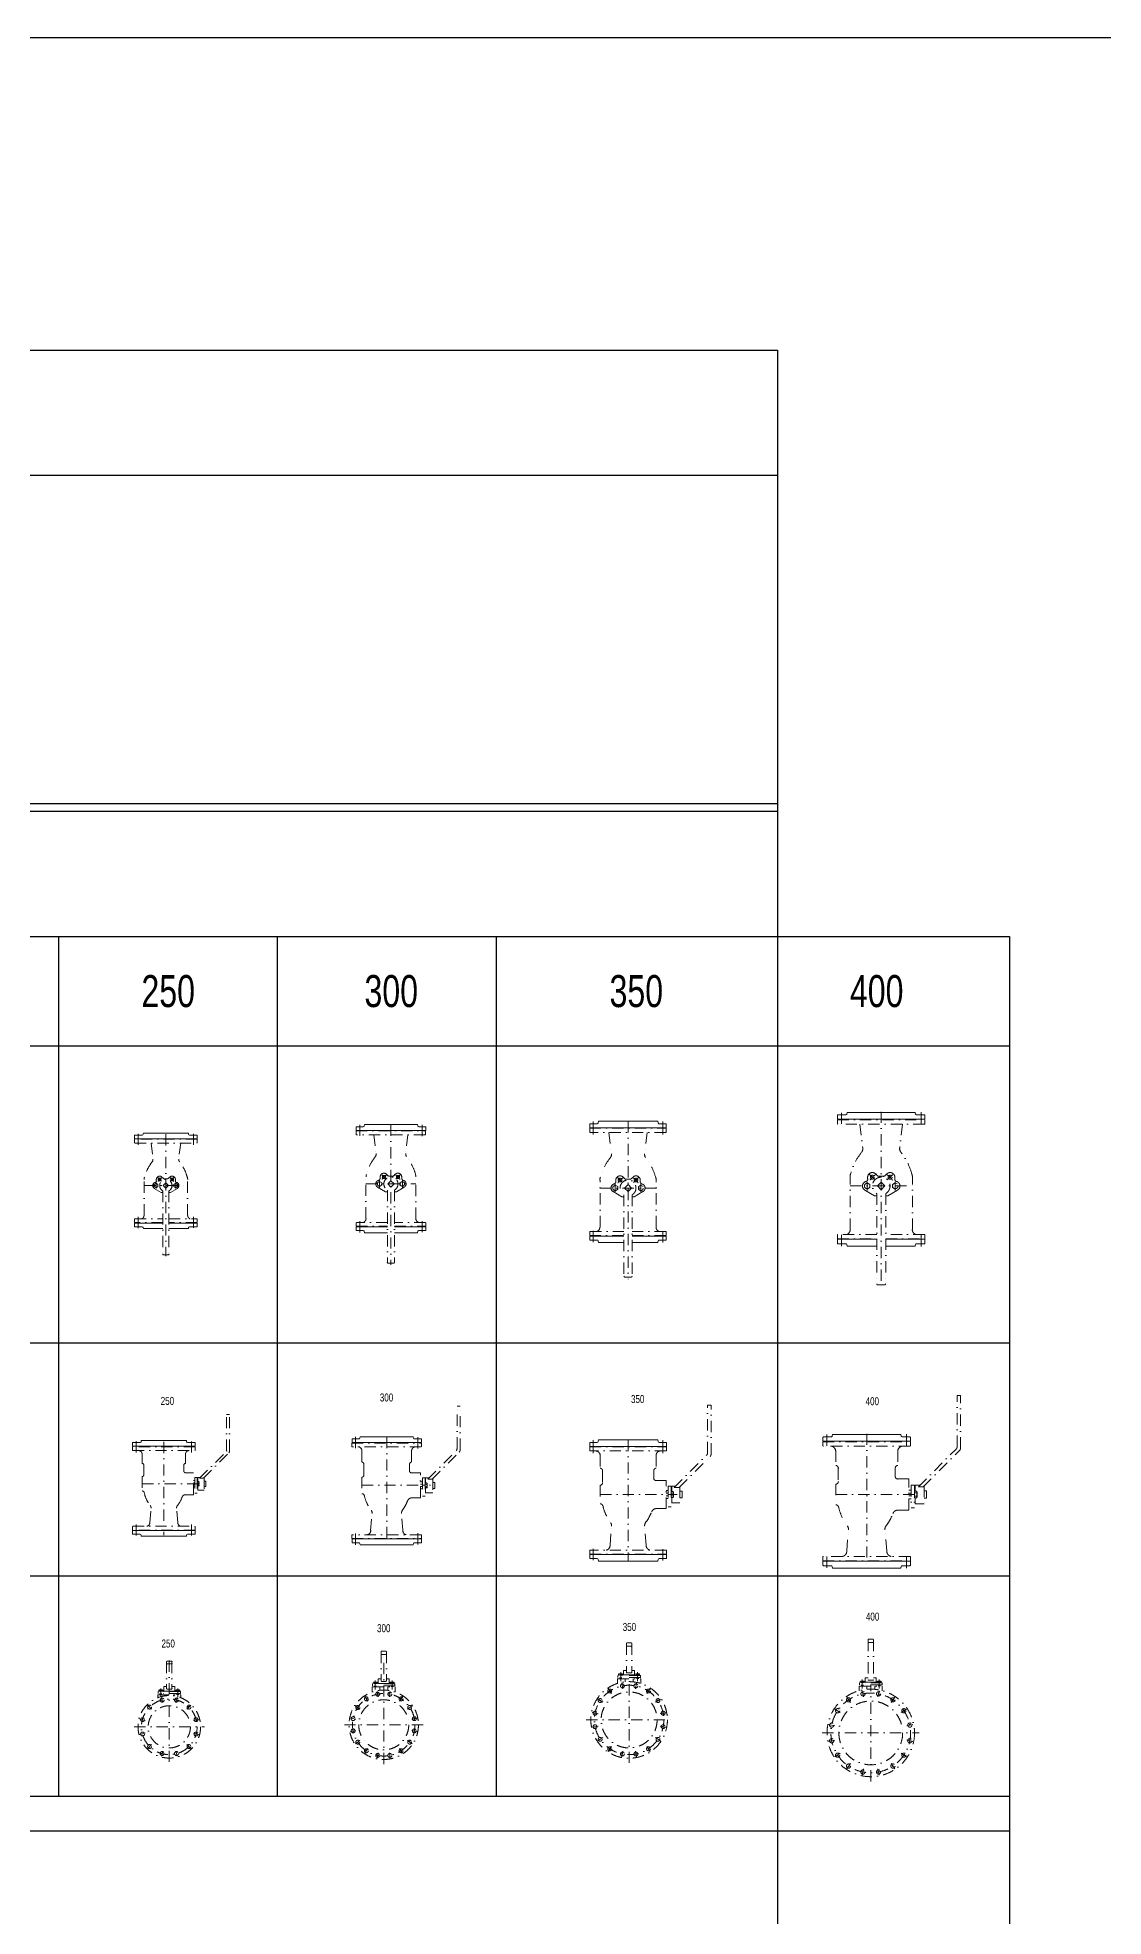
# Model space of a CAD drawing. Extents: x 0 to 60630, y 0 to 46389.
# Drawn here: x 20210 to 27030, y 34369 to 46389 of the extents above; entities that cross this region are included whole.
import ezdxf
from ezdxf.enums import TextEntityAlignment as Align

# ---------------------------------------------------------------- set-up
doc = ezdxf.new("R2010")
doc.units = 0
doc.header["$LTSCALE"] = 30
doc.header["$MEASUREMENT"] = 0
doc.linetypes.add('DGN Style 4', pattern=[4.8, 2.4, -1.2, 0, -1.2])
for name, color, linetype, lineweight in [('L(c)', 1, 'DGN Style 4', 5), ('L(line)', 7, 'Continuous', 5), ('L(txt)', 2, 'Continuous', 13)]:
    doc.layers.add(name, color=color, linetype=linetype, lineweight=lineweight)
doc.styles.add('Style-ENGINEERING', font='ENGINEERING.shx')

# ---------------------------------------------------------------- blocks, each defined once
blk = doc.blocks.new('*U508')
for p, q in [((-22, 280), (-22, -280)), ((3, 280), (-22, 280)), ((6, 226), (6, 277)), ((22, 218), (11, 220)), ((22, -218), (22, 218)), ((6, -277), (6, -226)), ((22, -218), (11, -220)), ((-22, -280), (3, -280))]:
    blk.add_line(p, q)
for centre, radius, start, end in [((3, 277), 3, 0, 90), ((12, 226), 6, 180, 259.3803), ((12, -226), 6, 100.6197, 180), ((3, -277), 3, 270, 0)]:
    blk.add_arc(centre, radius, start, end)
blk = doc.blocks.new('*U509')
for p, q in [((-280, 14), (280, 14)), ((-280, -11), (-280, 14)), ((280, 14), (280, -11)), ((277, -14), (-277, -14))]:
    blk.add_line(p, q)
for centre, start, end in [((-277, -11), 180, 270), ((277, -11), 270, 0)]:
    blk.add_arc(centre, 3, start, end)
blk = doc.blocks.new('*U510')
for p, q in [((-280, -3), (-280, 22)), ((-280, 22), (-29, 22)), ((29, 22), (280, 22)), ((280, 22), (280, -3)), ((-226, -6), (-277, -6)), ((-218, -22), (-220, -11)), ((-29, -22), (-218, -22)), ((218, -22), (29, -22)), ((218, -22), (220, -11)), ((277, -6), (226, -6))]:
    blk.add_line(p, q)
for centre, radius, start, end in [((-277, -3), 3, 180, 270), ((-226, -12), 6, 10.6197, 90), ((226, -12), 6, 90, 169.3803), ((277, -3), 3, 270, 0)]:
    blk.add_arc(centre, radius, start, end)
blk = doc.blocks.new('*U507')
for p, q in [((-136, 482), (-118, 328)), ((136, 482), (118, 328)), ((-199, -193), (-199, 142)), ((-87, 142), (-87, 131)), ((-24, 152), (-35, 164)), ((13, 148), (-13, 148)), ((24, 152), (35, 164)), ((87, 142), (87, 131)), ((199, -193), (199, 142)), ((-105, 60), (-43, 24)), ((-43, 24), (-29, 24)), ((-29, 37), (-29, -539)), ((0, 110), (-24, 86)), ((-24, 86), (0, 61)), ((24, 86), (0, 110)), ((0, 61), (24, 86)), ((29, 37), (29, -539)), ((29, 24), (43, 24)), ((105, 60), (43, 24)), ((-280, -227), (-280, -252)), ((-29, -224), (-277, -224)), ((277, -224), (29, -224)), ((280, -252), (280, -227)), ((-280, -252), (-29, -252)), ((29, -252), (280, -252)), ((-21, -547), (21, -547))]:
    blk.add_line(p, q)
at = {"flags": 128}
for points in [[(-90, 66), (-73, 76), (-73, 96), (-90, 106), (-108, 96), (-108, 76)], [(90, 66), (73, 76), (73, 96), (90, 106), (108, 96), (108, 76)]]:
    blk.add_lwpolyline(points, close=True, dxfattribs=at)
for centre, radius in [((-57, 142), 12.5), ((57, 142), 12.5), ((-90, 86), 17.5), ((90, 86), 17.5)]:
    blk.add_circle(centre, radius)
for centre, radius, start, end in [((-103, 131), 16.8, 285.9606, 0), ((-57, 142), 30, 45, 180), ((0, 86), 56.4, 300.8981, 239.1019), ((-13, 163), 15.4, 225, 270), ((13, 163), 15.4, 270, 315), ((57, 142), 30, 0, 135), ((103, 131), 16.8, 180, 254.0394), ((-90, 86), 30, 105.9606, 240), ((90, 86), 30, 300, 74.0394), ((-277, -227), 3, 90, 180), ((-232, -193), 33.3, 288.4322, 0), ((232, -193), 33.3, 180, 251.5678), ((277, -227), 3, 0, 90), ((-21, -539), 7.72, 180, 270), ((21, -539), 7.72, 270, 0)]:
    blk.add_arc(centre, radius, start, end)
for centre, major_axis, ratio, start_param, end_param in [((123, 46), (0, -382), 0.876933, 3.973288, 4.40218), ((-151, 324), (-33.2, 0), 0.999986, 2.478923, 3.265948), ((151, 324), (33.2, 0), 0.999986, 3.017238, 3.804262), ((-123, 46), (0, 382), 0.876933, 5.022598, 5.451489), ((-133, 142), (-66.5, 0), 0.999986, 5.972977, 6.283185), ((133, 142), (66.5, 0), 0.999986, 0, 0.310209)]:
    blk.add_ellipse(centre, major_axis=major_axis, ratio=ratio, start_param=start_param, end_param=end_param)
at = {"layer": 'L(c)'}
for p, q in [((-255, 555), (-255, 466)), ((0, 561), (0, -561)), ((255, 558), (255, 466)), ((-39, 125), (-74, 160)), ((39, 125), (74, 160)), ((-199, 86), (199, 86)), ((-90, 58), (-90, 113)), ((90, 58), (90, 113)), ((-255, -298), (-255, -208)), ((255, -301), (255, -208))]:
    blk.add_line(p, q, dxfattribs=at)
for start, end in [(117.0214, 152.9786), (27.0214, 62.9786)]:
    blk.add_arc((0, 86), 80, start, end, dxfattribs=at)
blk.add_blockref('*U509', (0, 496))
at = {"layer": 'L(txt)', "rotation": 90}
blk.add_blockref('*U508', (0, 535), dxfattribs=at)
at = {"layer": 'L(txt)'}
blk.add_blockref('*U510', (0, -277), dxfattribs=at)
blk = doc.blocks.new('*U512')
for p, q in [((-22, 280), (-22, -280)), ((3, 280), (-22, 280)), ((6, 226), (6, 277)), ((22, 218), (11, 220)), ((22, -218), (22, 218)), ((6, -277), (6, -226)), ((22, -218), (11, -220)), ((-22, -280), (3, -280))]:
    blk.add_line(p, q)
for centre, radius, start, end in [((3, 277), 3, 0, 90), ((12, 226), 6, 180, 259.3803), ((12, -226), 6, 100.6197, 180), ((3, -277), 3, 270, 0)]:
    blk.add_arc(centre, radius, start, end)
blk = doc.blocks.new('*U513')
for p, q in [((-280, 14), (280, 14)), ((-280, -11), (-280, 14)), ((280, 14), (280, -11)), ((277, -14), (-277, -14))]:
    blk.add_line(p, q)
for centre, start, end in [((-277, -11), 180, 270), ((277, -11), 270, 0)]:
    blk.add_arc(centre, 3, start, end)
blk = doc.blocks.new('*U514')
for p, q in [((-22, 280), (-22, -280)), ((3, 280), (-22, 280)), ((6, 226), (6, 277)), ((22, 218), (11, 220)), ((22, -218), (22, 218)), ((6, -277), (6, -226)), ((22, -218), (11, -220)), ((-22, -280), (3, -280))]:
    blk.add_line(p, q)
for centre, radius, start, end in [((3, 277), 3, 0, 90), ((12, 226), 6, 180, 259.3803), ((12, -226), 6, 100.6197, 180), ((3, -277), 3, 270, 0)]:
    blk.add_arc(centre, radius, start, end)
blk = doc.blocks.new('*U515')
for p, q in [((-280, 14), (280, 14)), ((-280, -11), (-280, 14)), ((280, 14), (280, -11)), ((277, -14), (-277, -14))]:
    blk.add_line(p, q)
for centre, start, end in [((-277, -11), 180, 270), ((277, -11), 270, 0)]:
    blk.add_arc(centre, 3, start, end)
blk = doc.blocks.new('*U511')
for p, q in [((440, 554), (418, 554)), ((418, 226), (418, 554)), ((440, 217), (440, 554)), ((-358, 202), (-358, 107)), ((39, 202), (39, 107)), ((171, -29), (412, 212)), ((202, -29), (434, 203)), ((-342, 88), (-342, 4)), ((22, 88), (22, 37)), ((110, 21), (39, 21)), ((110, -179), (110, 21)), ((-358, -12), (-358, -145)), ((124, -50), (110, -50)), ((124, -70), (110, -70)), ((124, -88), (110, -88)), ((124, -107), (110, -107)), ((124, -20), (124, -165)), ((124, -20), (146, -20)), ((146, -20), (146, -165)), ((146, -99), (146, -58)), ((146, -58), (160, -58)), ((160, -69), (146, -69)), ((146, -89), (160, -89)), ((160, -99), (146, -99)), ((150, -20), (150, -58)), ((150, -20), (180, -20)), ((150, -99), (150, -138)), ((162, -94), (162, -64)), ((171, -29), (202, -29)), ((208, -24), (208, -138)), ((208, -55), (223, -55)), ((208, -103), (223, -103)), ((223, -55), (223, -103)), ((-356, -145), (-358, -145)), ((110, -179), (39, -179)), ((124, -165), (146, -165)), ((150, -138), (208, -138)), ((-288, -440), (-277, -304)), ((-32, -439), (-43, -304))]:
    blk.add_line(p, q)
for centre, radius, start, end in [((-392, 198), 33.3, 6.4021, 90.7565), ((72, 198), 33.3, 89.2435, 173.5979), ((398, 226), 20, 315, 0), ((420, 217), 20, 315, 0), ((154, -64), 7.9, 319.7398, 40.2602), ((133, -79), 28.8, 339.2291, 20.7709), ((154, -94), 7.9, 319.7398, 40.2602), ((-321, -442), 33.3, 280.7493, 5.115), ((2, -442), 33.3, 174.885, 259.2507)]:
    blk.add_arc(centre, radius, start, end)
for centre, major_axis, ratio, start_param, end_param in [((-358, 88), (0, 19), 0.875176, 4.712389, 6.283185), ((-358, 4), (16.6, 0), 0.999986, 4.712389, 6.283185), ((39, 88), (0, -19), 0.875176, 3.141593, 4.712389), ((39, 37), (16.6, 0), 0.999986, 3.141593, 4.712389), ((-356, -162), (-16.6, 0), 0.999986, 3.342648, 4.712389), ((-55, -101), (-290, 0), 0.999986, 0.201056, 0.662669), ((-265, -101), (290, 0), 0.999986, 5.620516, 5.932369), ((39, -212), (33.2, 0), 0.999986, 1.570796, 2.790776), ((-310, -300), (-33.2, 0), 0.999986, 3.017238, 3.804262), ((-10, -300), (33.2, 0), 0.999986, 2.478923, 3.265948)]:
    blk.add_ellipse(centre, major_axis=major_axis, ratio=ratio, start_param=start_param, end_param=end_param)
at = {"layer": 'L(c)'}
for p, q in [((-415, 305), (-415, 215)), ((-160, 310), (-160, -554)), ((95, 307), (95, 215)), ((-358, -79), (188, -79)), ((-415, -548), (-415, -459)), ((95, -551), (95, -459))]:
    blk.add_line(p, q, dxfattribs=at)
blk.add_blockref('*U513', (-160, 245))
at = {"extrusion": (0, 0, -1), "rotation": 180}
blk.add_blockref('*U515', (160, -489), dxfattribs=at)
at = {"layer": 'L(txt)', "rotation": 90}
blk.add_blockref('*U512', (-160, 284), dxfattribs=at)
at = {"layer": 'L(txt)', "extrusion": (0, 0, -1), "rotation": 270}
blk.add_blockref('*U514', (160, -528), dxfattribs=at)
blk = doc.blocks.new('*U517')
for centre, radius in [((0, 0), 280), ((-50, 250), 13.5), ((50, 250), 13.5), ((-212, 142), 13.5), ((0, 0), 204), ((-142, 212), 13.5), ((142, 212), 13.5), ((212, 142), 13.5), ((-250, 50), 13.5), ((250, 50), 13.5), ((-250, -50), 13.5), ((250, -50), 13.5), ((-212, -142), 13.5), ((-142, -212), 13.5), ((-50, -250), 13.5), ((50, -250), 13.5), ((142, -212), 13.5), ((212, -142), 13.5)]:
    blk.add_circle(centre, radius)
at = {"layer": 'L(c)'}
for p, q in [((-46, 230), (-54, 270)), ((46, 230), (54, 270)), ((-195, 130), (-229, 153)), ((-130, 195), (-153, 229)), ((130, 195), (153, 229)), ((195, 130), (229, 153)), ((-230, 46), (-270, 54)), ((230, 46), (270, 54)), ((-230, -46), (-270, -54)), ((230, -46), (270, -54)), ((-195, -130), (-229, -153)), ((-130, -195), (-153, -229)), ((-46, -230), (-54, -270)), ((46, -230), (54, -270)), ((130, -195), (153, -229)), ((195, -130), (229, -153))]:
    blk.add_line(p, q, dxfattribs=at)
blk.add_circle((0, 0), 255, dxfattribs=at)
blk = doc.blocks.new('*U516')
for p, q in [((-17, 451), (-17, 195)), ((-14, 455), (14, 455)), ((-14, 433), (14, 433)), ((17, 451), (17, 195)), ((-74, 155), (74, 155)), ((-74, 155), (-74, 125)), ((72, 176), (-72, 176)), ((-72, 163), (-72, 176)), ((72, 163), (-72, 163)), ((-67, 176), (-67, 185)), ((-45, 186), (-63, 186)), ((-60, 185), (-60, 176)), ((-60, 163), (-60, 155)), ((-49, 163), (-49, 155)), ((-48, 176), (-48, 185)), ((-42, 185), (-42, 176)), ((-35, 179), (-35, 208)), ((-17, 208), (-35, 208)), ((35, 179), (-35, 179)), ((-26, 155), (-26, 134)), ((-14, 192), (14, 192)), ((35, 208), (17, 208)), ((26, 155), (26, 134)), ((35, 179), (35, 208)), ((42, 185), (42, 176)), ((42, 176), (67, 176)), ((45, 186), (64, 186)), ((48, 176), (48, 185)), ((49, 163), (49, 155)), ((60, 185), (60, 176)), ((60, 163), (60, 155)), ((67, 176), (67, 185)), ((72, 163), (72, 176)), ((74, 155), (74, 125))]:
    blk.add_line(p, q)
for centre, radius, start, end in [((-14, 451), 3.48, 90, 180), ((-14, 436), 3.48, 180, 270), ((14, 451), 3.48, 0, 90), ((14, 436), 3.48, 270, 0), ((-63, 181), 4.74, 49.7398, 130.2602), ((-54, 168), 17.3, 69.2291, 110.7709), ((-45, 181), 4.74, 49.7398, 130.2602), ((-14, 195), 3.48, 180, 270), ((14, 195), 3.48, 270, 0), ((45, 181), 4.74, 49.7398, 130.2602), ((54, 168), 17.3, 69.2291, 110.7709), ((64, 181), 4.74, 49.7398, 130.2602)]:
    blk.add_arc(centre, radius, start, end)
at = {"layer": 'L(c)'}
for p, q in [((-54, 196), (-54, 139)), ((0, -455), (0, 165)), ((54, 196), (54, 139)), ((-310, -145), (310, -145))]:
    blk.add_line(p, q, dxfattribs=at)
blk.add_blockref('*U517', (0, -145), dxfattribs=at)
blk = doc.blocks.new('*U519')
for centre, radius in [((0, 0), 245), ((-185, 124), 12.5), ((0, 0), 179), ((-124, 185), 12.5), ((-43, 218), 12.5), ((43, 218), 12.5), ((124, 185), 12.5), ((185, 124), 12.5), ((-218, 43), 12.5), ((218, 43), 12.5), ((-218, -43), 12.5), ((-185, -124), 12.5), ((185, -124), 12.5), ((218, -43), 12.5), ((-124, -185), 12.5), ((-43, -218), 12.5), ((43, -218), 12.5), ((124, -185), 12.5)]:
    blk.add_circle(centre, radius)
at = {"layer": 'L(c)'}
for p, q in [((-169, 113), (-201, 134)), ((-113, 169), (-134, 201)), ((-40, 199), (-47, 237)), ((40, 199), (47, 237)), ((113, 169), (134, 201)), ((169, 113), (201, 134)), ((-199, 40), (-237, 47)), ((199, 40), (237, 47)), ((-199, -40), (-237, -47)), ((-169, -113), (-201, -134)), ((169, -113), (201, -134)), ((199, -40), (237, -47)), ((-113, -169), (-134, -201)), ((-40, -199), (-47, -237)), ((40, -199), (47, -237)), ((113, -169), (134, -201))]:
    blk.add_line(p, q, dxfattribs=at)
blk.add_circle((0, 0), 222, dxfattribs=at)
blk = doc.blocks.new('*U518')
for p, q in [((-17, 380), (-17, 196)), ((-14, 384), (14, 384)), ((-14, 362), (14, 362)), ((17, 380), (17, 196)), ((-74, 155), (74, 155)), ((-74, 155), (-74, 125)), ((72, 176), (-72, 176)), ((-72, 163), (-72, 176)), ((72, 163), (-72, 163)), ((-67, 176), (-67, 185)), ((-45, 186), (-63, 186)), ((-60, 185), (-60, 176)), ((-60, 163), (-60, 155)), ((-49, 163), (-49, 155)), ((-48, 176), (-48, 185)), ((-42, 185), (-42, 176)), ((-35, 179), (-35, 208)), ((-17, 208), (-35, 208)), ((35, 179), (-35, 179)), ((-26, 155), (-26, 135)), ((-14, 192), (14, 192)), ((35, 208), (17, 208)), ((26, 155), (26, 135)), ((35, 179), (35, 208)), ((42, 185), (42, 176)), ((42, 176), (67, 176)), ((45, 186), (64, 186)), ((48, 176), (48, 185)), ((49, 163), (49, 155)), ((60, 185), (60, 176)), ((60, 163), (60, 155)), ((67, 176), (67, 185)), ((72, 163), (72, 176)), ((74, 155), (74, 125))]:
    blk.add_line(p, q)
for centre, radius, start, end in [((-14, 380), 3.48, 90, 180), ((-14, 365), 3.48, 180, 270), ((14, 380), 3.48, 0, 90), ((14, 365), 3.48, 270, 0), ((-63, 181), 4.74, 49.7398, 130.2602), ((-54, 169), 17.3, 69.2291, 110.7709), ((-45, 181), 4.74, 49.7398, 130.2602), ((-14, 196), 3.48, 180, 270), ((14, 196), 3.48, 270, 0), ((45, 181), 4.74, 49.7398, 130.2602), ((54, 169), 17.3, 69.2291, 110.7709), ((64, 181), 4.74, 49.7398, 130.2602)]:
    blk.add_arc(centre, radius, start, end)
at = {"layer": 'L(c)'}
for p, q in [((-54, 197), (-54, 140)), ((0, -384), (0, 166)), ((54, 197), (54, 140)), ((-275, -109), (275, -109))]:
    blk.add_line(p, q, dxfattribs=at)
blk.add_blockref('*U519', (0, -109), dxfattribs=at)
blk = doc.blocks.new('*U521')
for p, q in [((-21, 245), (-21, -245)), ((2, 245), (-21, 245)), ((5, 198), (5, 242)), ((21, 190), (10, 192)), ((21, -190), (21, 190)), ((5, -242), (5, -198)), ((21, -190), (10, -192)), ((-21, -245), (2, -245))]:
    blk.add_line(p, q)
for centre, radius, start, end in [((2, 242), 3, 0, 90), ((11, 198), 6, 180, 259.3803), ((11, -198), 6, 100.6197, 180), ((2, -242), 3, 270, 0)]:
    blk.add_arc(centre, radius, start, end)
blk = doc.blocks.new('*U522')
for p, q in [((-245, 13), (245, 13)), ((-245, -10), (-245, 13)), ((245, 13), (245, -10)), ((242, -13), (-242, -13))]:
    blk.add_line(p, q)
for centre, start, end in [((-242, -10), 180, 270), ((242, -10), 270, 0)]:
    blk.add_arc(centre, 3, start, end)
blk = doc.blocks.new('*U523')
for p, q in [((-21, 245), (-21, -245)), ((2, 245), (-21, 245)), ((5, 198), (5, 242)), ((21, 190), (10, 192)), ((21, -190), (21, 190)), ((5, -242), (5, -198)), ((21, -190), (10, -192)), ((-21, -245), (2, -245))]:
    blk.add_line(p, q)
for centre, radius, start, end in [((2, 242), 3, 0, 90), ((11, 198), 6, 180, 259.3803), ((11, -198), 6, 100.6197, 180), ((2, -242), 3, 270, 0)]:
    blk.add_arc(centre, radius, start, end)
blk = doc.blocks.new('*U524')
for p, q in [((-245, 13), (245, 13)), ((-245, -10), (-245, 13)), ((245, 13), (245, -10)), ((242, -13), (-242, -13))]:
    blk.add_line(p, q)
for centre, start, end in [((-242, -10), 180, 270), ((242, -10), 270, 0)]:
    blk.add_arc(centre, 3, start, end)
blk = doc.blocks.new('*U520')
for p, q in [((388, 499), (366, 499)), ((366, 194), (366, 499)), ((388, 184), (388, 499)), ((-321, 180), (-321, 96)), ((36, 180), (36, 96)), ((153, -27), (360, 180)), ((184, -27), (382, 171)), ((-306, 79), (-306, 3)), ((22, 79), (22, 33)), ((101, 18), (36, 18)), ((101, -162), (101, 18)), ((-321, -12), (-321, -132)), ((113, -46), (101, -46)), ((113, -63), (101, -63)), ((113, -80), (101, -80)), ((113, -97), (101, -97)), ((113, -19), (113, -150)), ((113, -19), (133, -19)), ((133, -19), (133, -150)), ((133, -90), (133, -53)), ((133, -53), (146, -53)), ((146, -63), (133, -63)), ((133, -81), (146, -81)), ((146, -90), (133, -90)), ((137, -19), (137, -53)), ((137, -19), (161, -19)), ((137, -90), (137, -125)), ((148, -86), (148, -58)), ((153, -27), (185, -27)), ((189, -22), (189, -125)), ((189, -50), (203, -50)), ((189, -93), (203, -93)), ((203, -50), (203, -93)), ((-319, -132), (-321, -132)), ((101, -162), (37, -162)), ((113, -150), (133, -150)), ((137, -125), (189, -125)), ((-258, -396), (-248, -274)), ((-27, -395), (-37, -274))]:
    blk.add_line(p, q)
for centre, radius, start, end in [((-351, 177), 30, 6.4021, 90.7565), ((66, 177), 30, 89.2435, 173.5979), ((346, 194), 20, 315, 0), ((368, 185), 20, 315, 0), ((140, -58), 7.12, 319.7398, 40.2602), ((122, -72), 25.9, 339.2291, 20.7709), ((140, -86), 7.12, 319.7398, 40.2602), ((-288, -398), 30, 280.7493, 5.115), ((3, -398), 30, 174.885, 259.2507)]:
    blk.add_arc(centre, radius, start, end)
for centre, major_axis, ratio, start_param, end_param in [((-321, 79), (0, 17.1), 0.875176, 4.712389, 6.283185), ((-321, 3), (15, 0), 0.999986, 4.712389, 6.283185), ((36, 79), (0, -17.1), 0.875176, 3.141593, 4.712389), ((36, 33), (15, 0), 0.999986, 3.141593, 4.712389), ((-319, -147), (-15, 0), 0.999986, 3.342648, 4.712389), ((-48, -91), (-261, 0), 0.999986, 0.201056, 0.662669), ((-237, -91), (261, 0), 0.999986, 5.620516, 5.932369), ((37, -192), (30, 0), 0.999986, 1.570796, 2.790776), ((-278, -271), (-30, 0), 0.999986, 3.017238, 3.804262), ((-7, -271), (30, 0), 0.999986, 2.478923, 3.265948)]:
    blk.add_ellipse(centre, major_axis=major_axis, ratio=ratio, start_param=start_param, end_param=end_param)
at = {"layer": 'L(c)'}
for p, q in [((-365, 222), (-365, 276)), ((-365, 247), (-365, 193)), ((-142, 278), (-142, -499)), ((80, 222), (80, 276)), ((80, 247), (80, 193)), ((-321, -72), (172, -72)), ((-365, -419), (-365, -496)), ((80, -421), (80, -496))]:
    blk.add_line(p, q, dxfattribs=at)
blk.add_blockref('*U522', (-142, 220))
at = {"extrusion": (0, 0, -1), "rotation": 180}
blk.add_blockref('*U524', (142, -440), dxfattribs=at)
at = {"layer": 'L(txt)', "rotation": 90}
blk.add_blockref('*U521', (-142, 257), dxfattribs=at)
at = {"layer": 'L(txt)', "extrusion": (0, 0, -1), "rotation": 270}
blk.add_blockref('*U523', (142, -477), dxfattribs=at)
blk = doc.blocks.new('*U526')
for p, q in [((-21, 245), (-21, -245)), ((2, 245), (-21, 245)), ((5, 198), (5, 242)), ((21, 190), (10, 192)), ((21, -190), (21, 190)), ((5, -242), (5, -198)), ((21, -190), (10, -192)), ((-21, -245), (2, -245))]:
    blk.add_line(p, q)
for centre, radius, start, end in [((2, 242), 3, 0, 90), ((11, 198), 6, 180, 259.3803), ((11, -198), 6, 100.6197, 180), ((2, -242), 3, 270, 0)]:
    blk.add_arc(centre, radius, start, end)
blk = doc.blocks.new('*U527')
for p, q in [((-245, 13), (245, 13)), ((-245, -10), (-245, 13)), ((245, 13), (245, -10)), ((242, -13), (-242, -13))]:
    blk.add_line(p, q)
for centre, start, end in [((-242, -10), 180, 270), ((242, -10), 270, 0)]:
    blk.add_arc(centre, 3, start, end)
blk = doc.blocks.new('*U528')
for p, q in [((-245, -2), (-245, 21)), ((-245, 21), (-26, 21)), ((26, 21), (245, 21)), ((245, 21), (245, -2)), ((-198, -5), (-242, -5)), ((-190, -21), (-192, -10)), ((-26, -21), (-190, -21)), ((190, -21), (26, -21)), ((190, -21), (192, -10)), ((242, -5), (198, -5))]:
    blk.add_line(p, q)
for centre, radius, start, end in [((-242, -2), 3, 180, 270), ((-198, -11), 6, 10.6197, 90), ((198, -11), 6, 90, 169.3803), ((242, -2), 3, 270, 0)]:
    blk.add_arc(centre, radius, start, end)
blk = doc.blocks.new('*U525')
for p, q in [((-122, 434), (-106, 296)), ((122, 434), (106, 296)), ((-179, -172), (-179, 129)), ((-78, 129), (-78, 119)), ((-22, 138), (-32, 148)), ((12, 134), (-12, 134)), ((22, 138), (32, 148)), ((78, 129), (78, 119)), ((179, -172), (179, 129)), ((-95, 55), (-39, 22)), ((-39, 22), (-26, 22)), ((-26, 34), (-26, -485)), ((0, 100), (-22, 78)), ((-22, 78), (0, 56)), ((22, 78), (0, 100)), ((0, 56), (22, 78)), ((26, 34), (26, -485)), ((26, 22), (39, 22)), ((95, 55), (39, 22)), ((-245, -203), (-245, -226)), ((-245, -226), (-26, -226)), ((-26, -200), (-242, -200)), ((242, -200), (26, -200)), ((26, -226), (245, -226)), ((245, -226), (245, -203)), ((-19, -492), (19, -492))]:
    blk.add_line(p, q)
at = {"flags": 128}
for points in [[(-82, 60), (-66, 69), (-66, 87), (-82, 96), (-97, 87), (-97, 69)], [(82, 60), (66, 69), (66, 87), (82, 96), (97, 87), (97, 69)]]:
    blk.add_lwpolyline(points, close=True, dxfattribs=at)
for centre, radius in [((-51, 129), 11.3), ((51, 129), 11.3), ((-82, 78), 15.8), ((82, 78), 15.8)]:
    blk.add_circle(centre, radius)
for centre, radius, start, end in [((-51, 129), 27, 45, 180), ((0, 78), 50.9, 300.8981, 239.1019), ((-12, 148), 13.9, 225, 270), ((12, 148), 13.9, 270, 315), ((51, 129), 27, 0, 135), ((-82, 78), 27, 105.9606, 240), ((-93, 119), 15.1, 285.9606, 0), ((93, 119), 15.1, 180, 254.0394), ((82, 78), 27, 300, 74.0394), ((-242, -203), 3, 90, 180), ((-210, -172), 30, 288.4322, 0), ((209, -172), 30, 180, 251.5678), ((242, -203), 3, 0, 90), ((-19, -485), 6.96, 180, 270), ((19, -485), 6.96, 270, 0)]:
    blk.add_arc(centre, radius, start, end)
for centre, major_axis, ratio, start_param, end_param in [((111, 42), (0, -344), 0.876933, 3.973288, 4.40218), ((-136, 292), (-30, 0), 0.999986, 2.478923, 3.265948), ((136, 292), (30, 0), 0.999986, 3.017238, 3.804262), ((-111, 42), (0, 344), 0.876933, 5.022598, 5.451489), ((-120, 129), (-59.9, 0), 0.999986, 5.972977, 6.283185), ((120, 129), (59.9, 0), 0.999986, 0, 0.310209)]:
    blk.add_ellipse(centre, major_axis=major_axis, ratio=ratio, start_param=start_param, end_param=end_param)
at = {"layer": 'L(c)'}
for p, q in [((-223, 449), (-223, 503)), ((0, 505), (0, -505)), ((222, 449), (222, 503)), ((-223, 474), (-223, 420)), ((222, 474), (222, 420)), ((-35, 113), (-67, 145)), ((35, 113), (67, 145)), ((-179, 78), (179, 78)), ((-82, 53), (-82, 103)), ((82, 53), (82, 103)), ((-223, -268), (-223, -186)), ((222, -271), (222, -186))]:
    blk.add_line(p, q, dxfattribs=at)
for start, end in [(117.0214, 152.9786), (27.0214, 62.9786)]:
    blk.add_arc((0, 78), 72.1, start, end, dxfattribs=at)
blk.add_blockref('*U527', (0, 447))
at = {"layer": 'L(txt)', "rotation": 90}
blk.add_blockref('*U526', (0, 484), dxfattribs=at)
at = {"layer": 'L(txt)'}
blk.add_blockref('*U528', (0, -250), dxfattribs=at)
blk = doc.blocks.new('*U530')
for p, q in [((-19, 222), (-19, -223)), ((2, 222), (-19, 222)), ((5, 178), (5, 219)), ((19, 170), (10, 172)), ((19, -170), (19, 170)), ((-19, -223), (2, -223)), ((5, -220), (5, -178)), ((19, -170), (10, -172))]:
    blk.add_line(p, q)
for centre, radius, start, end in [((2, 219), 3, 0, 90), ((11, 178), 6, 180, 257.9052), ((2, -220), 3, 270, 0), ((11, -178), 6, 102.0948, 180)]:
    blk.add_arc(centre, radius, start, end)
blk = doc.blocks.new('*U531')
for p, q in [((-223, 12), (222, 12)), ((-223, -9), (-223, 12)), ((222, 12), (222, -9)), ((219, -12), (-220, -12))]:
    blk.add_line(p, q)
for centre, start, end in [((-220, -9), 180, 270), ((219, -9), 270, 0)]:
    blk.add_arc(centre, 3, start, end)
blk = doc.blocks.new('*U532')
for p, q in [((-222, -2), (-222, 19)), ((-222, 19), (-23, 19)), ((23, 19), (223, 19)), ((223, 19), (223, -2)), ((-178, -5), (-219, -5)), ((-170, -19), (-172, -10)), ((-23, -19), (-170, -19)), ((170, -19), (23, -19)), ((170, -19), (172, -10)), ((220, -5), (178, -5))]:
    blk.add_line(p, q)
for centre, radius, start, end in [((-219, -2), 3, 180, 270), ((-178, -11), 6, 12.0948, 90), ((178, -11), 6, 90, 167.9052), ((220, -2), 3, 270, 0)]:
    blk.add_arc(centre, radius, start, end)
blk = doc.blocks.new('*U529')
for p, q in [((-109, 384), (-94, 263)), ((109, 384), (94, 263)), ((-19, 122), (-28, 131)), ((19, 122), (28, 131)), ((-160, -152), (-160, 114)), ((-85, 48), (-35, 19)), ((-69, 114), (-69, 105)), ((-35, 19), (-23, 19)), ((-23, 30), (-23, -432)), ((0, 89), (-20, 69)), ((-20, 69), (0, 49)), ((10, 119), (-10, 119)), ((20, 69), (0, 89)), ((0, 49), (20, 69)), ((23, 30), (23, -432)), ((23, 19), (35, 19)), ((85, 48), (35, 19)), ((69, 114), (69, 105)), ((160, -153), (160, 114)), ((-222, -181), (-222, -202)), ((-222, -202), (-23, -202)), ((-23, -178), (-219, -178)), ((220, -178), (23, -178)), ((23, -202), (223, -202)), ((223, -202), (223, -181)), ((-17, -438), (17, -438))]:
    blk.add_line(p, q)
at = {"flags": 128}
for points in [[(-73, 53), (-58, 61), (-58, 77), (-73, 85), (-87, 77), (-87, 61)], [(73, 53), (58, 61), (58, 77), (73, 85), (87, 77), (87, 61)]]:
    blk.add_lwpolyline(points, close=True, dxfattribs=at)
for centre, radius in [((-45, 114), 10), ((45, 114), 10), ((-73, 69), 14), ((73, 69), 14)]:
    blk.add_circle(centre, radius)
for centre, radius, start, end in [((-45, 114), 24, 45, 180), ((-10, 131), 12.4, 225, 270), ((10, 131), 12.4, 270, 315), ((45, 114), 24, 0, 135), ((-73, 69), 24, 105.9606, 240), ((-83, 105), 13.5, 285.9606, 0), ((0, 69), 45.2, 300.8981, 239.1019), ((83, 105), 13.5, 180, 254.0394), ((73, 69), 24, 300, 74.0394), ((-219, -181), 3, 90, 180), ((-186, -152), 26.7, 288.4322, 0), ((186, -152), 26.7, 180, 251.5678), ((220, -181), 3, 0, 90), ((-17, -432), 6.19, 180, 270), ((17, -432), 6.19, 270, 0)]:
    blk.add_arc(centre, radius, start, end)
for centre, major_axis, ratio, start_param, end_param in [((98, 37), (0, -306), 0.876933, 3.973288, 4.40218), ((-121, 260), (-26.6, 0), 0.999986, 2.478923, 3.265948), ((121, 260), (26.6, 0), 0.999986, 3.017238, 3.804262), ((-98, 37), (0, 306), 0.876933, 5.022598, 5.451489), ((-106, 114), (-53.3, 0), 0.999986, 5.972977, 6.283185), ((106, 114), (53.3, 0), 0.999986, 0, 0.310209)]:
    blk.add_ellipse(centre, major_axis=major_axis, ratio=ratio, start_param=start_param, end_param=end_param)
at = {"layer": 'L(c)'}
for p, q in [((-200, 448), (-200, 372)), ((0, 448), (0, -449)), ((200, 447), (200, 372)), ((-31, 100), (-59, 128)), ((31, 100), (59, 128)), ((-160, 69), (160, 69)), ((-73, 47), (-73, 91)), ((73, 47), (73, 91)), ((-200, -242), (-200, -166)), ((200, -240), (200, -166))]:
    blk.add_line(p, q, dxfattribs=at)
for start, end in [(117.0214, 152.9786), (27.0214, 62.9786)]:
    blk.add_arc((0, 69), 64.1, start, end, dxfattribs=at)
blk.add_blockref('*U531', (0, 396))
at = {"layer": 'L(txt)', "rotation": 90}
blk.add_blockref('*U530', (0, 430), dxfattribs=at)
at = {"layer": 'L(txt)'}
blk.add_blockref('*U532', (0, -224), dxfattribs=at)
blk = doc.blocks.new('*U534')
for p, q in [((-19, 222), (-19, -223)), ((2, 222), (-19, 222)), ((5, 178), (5, 219)), ((19, 170), (10, 172)), ((19, -170), (19, 170)), ((-19, -223), (2, -223)), ((5, -220), (5, -178)), ((19, -170), (10, -172))]:
    blk.add_line(p, q)
for centre, radius, start, end in [((2, 219), 3, 0, 90), ((11, 178), 6, 180, 257.9052), ((2, -220), 3, 270, 0), ((11, -178), 6, 102.0948, 180)]:
    blk.add_arc(centre, radius, start, end)
blk = doc.blocks.new('*U535')
for p, q in [((-223, 12), (222, 12)), ((-223, -9), (-223, 12)), ((222, 12), (222, -9)), ((219, -12), (-220, -12))]:
    blk.add_line(p, q)
for centre, start, end in [((-220, -9), 180, 270), ((219, -9), 270, 0)]:
    blk.add_arc(centre, 3, start, end)
blk = doc.blocks.new('*U536')
for p, q in [((-19, 222), (-19, -223)), ((2, 222), (-19, 222)), ((5, 178), (5, 219)), ((19, 170), (10, 172)), ((19, -170), (19, 170)), ((-19, -223), (2, -223)), ((5, -220), (5, -178)), ((19, -170), (10, -172))]:
    blk.add_line(p, q)
for centre, radius, start, end in [((2, 219), 3, 0, 90), ((11, 178), 6, 180, 257.9052), ((2, -220), 3, 270, 0), ((11, -178), 6, 102.0948, 180)]:
    blk.add_arc(centre, radius, start, end)
blk = doc.blocks.new('*U537')
for p, q in [((-223, 12), (222, 12)), ((-223, -9), (-223, 12)), ((222, 12), (222, -9)), ((219, -12), (-220, -12))]:
    blk.add_line(p, q)
for centre, start, end in [((-220, -9), 180, 270), ((219, -9), 270, 0)]:
    blk.add_arc(centre, 3, start, end)
blk = doc.blocks.new('*U533')
for p, q in [((346, 444), (326, 444)), ((326, 173), (326, 444)), ((346, 164), (346, 444)), ((-283, 159), (-283, 86)), ((35, 159), (35, 86)), ((139, -23), (320, 158)), ((167, -23), (340, 150)), ((-270, 70), (-270, 3)), ((22, 70), (22, 30)), ((93, 16), (35, 16)), ((93, -143), (93, 16)), ((-283, -10), (-283, -117)), ((-281, -117), (-283, -117)), ((104, -41), (93, -41)), ((104, -56), (93, -56)), ((104, -71), (93, -71)), ((104, -86), (93, -86)), ((104, -16), (104, -133)), ((104, -16), (121, -16)), ((121, -16), (121, -133)), ((121, -80), (121, -47)), ((121, -47), (133, -47)), ((133, -55), (121, -55)), ((121, -72), (133, -72)), ((133, -80), (121, -80)), ((125, -16), (125, -47)), ((125, -16), (146, -16)), ((125, -80), (125, -111)), ((125, -111), (171, -111)), ((134, -76), (134, -51)), ((139, -23), (167, -23)), ((171, -19), (171, -111)), ((171, -44), (183, -44)), ((171, -83), (183, -83)), ((183, -44), (183, -83)), ((93, -143), (36, -143)), ((104, -133), (121, -133)), ((-227, -351), (-218, -244)), ((-21, -350), (-30, -244))]:
    blk.add_line(p, q)
for centre, radius, start, end in [((-309, 157), 26.7, 6.4021, 90.7565), ((62, 157), 26.7, 89.2435, 173.5979), ((306, 173), 20, 315, 360), ((326, 164), 20, 315, 0), ((128, -51), 6.33, 319.7398, 40.2602), ((111, -63), 23.1, 339.2291, 20.7709), ((128, -76), 6.33, 319.7398, 40.2602), ((-253, -353), 26.7, 280.7493, 5.115), ((6, -353), 26.7, 174.885, 259.2507)]:
    blk.add_arc(centre, radius, start, end)
for centre, major_axis, ratio, start_param, end_param in [((-283, 70), (0, 15.2), 0.875176, 4.712389, 6.283185), ((-283, 3), (13.3, 0), 0.999986, 4.712389, 6.283185), ((35, 70), (0, -15.2), 0.875176, 3.141593, 4.712389), ((35, 30), (13.3, 0), 0.999986, 3.141593, 4.712389), ((-281, -130), (-13.3, 0), 0.999986, 3.342648, 4.712389), ((-40, -81), (-232, 0), 0.999986, 0.201056, 0.662669), ((-244, -240), (-26.6, 0), 0.999986, 3.017238, 3.804262), ((-3, -240), (26.6, 0), 0.999986, 2.478923, 3.265948), ((-208, -81), (232, 0), 0.999986, 5.620516, 5.932369), ((36, -170), (26.6, 0), 0.999986, 1.570796, 2.790776)]:
    blk.add_ellipse(centre, major_axis=major_axis, ratio=ratio, start_param=start_param, end_param=end_param)
at = {"layer": 'L(c)'}
for p, q in [((-324, 247), (-324, 171)), ((-124, 247), (-124, -442)), ((76, 245), (76, 171)), ((-283, -63), (156, -63)), ((-324, -443), (-324, -367)), ((76, -441), (76, -367))]:
    blk.add_line(p, q, dxfattribs=at)
blk.add_blockref('*U535', (-124, 195))
at = {"extrusion": (0, 0, -1), "rotation": 180}
blk.add_blockref('*U537', (124, -391), dxfattribs=at)
at = {"layer": 'L(txt)', "rotation": 90}
blk.add_blockref('*U534', (-124, 229), dxfattribs=at)
at = {"layer": 'L(txt)', "extrusion": (0, 0, -1), "rotation": 270}
blk.add_blockref('*U536', (124, -425), dxfattribs=at)
blk = doc.blocks.new('*U539')
for centre, radius in [((0, 0), 222), ((-166, 111), 12.5), ((0, 0), 160), ((-111, 166), 12.5), ((-39, 196), 12.5), ((39, 196), 12.5), ((111, 166), 12.5), ((166, 111), 12.5), ((-196, 39), 12.5), ((196, 39), 12.5), ((-196, -39), 12.5), ((-166, -111), 12.5), ((166, -111), 12.5), ((196, -39), 12.5), ((-111, -166), 12.5), ((-39, -196), 12.5), ((39, -196), 12.5), ((111, -166), 12.5)]:
    blk.add_circle(centre, radius)
at = {"layer": 'L(c)'}
for p, q in [((-152, 101), (-181, 121)), ((-101, 152), (-121, 181)), ((-36, 179), (-42, 213)), ((36, 179), (42, 213)), ((101, 152), (121, 181)), ((152, 101), (181, 121)), ((-179, 36), (-213, 42)), ((179, 36), (213, 42)), ((-179, -36), (-213, -42)), ((-152, -101), (-181, -121)), ((152, -101), (181, -121)), ((179, -36), (213, -42)), ((-101, -152), (-121, -181)), ((-36, -179), (-42, -213)), ((36, -179), (42, -213)), ((101, -152), (121, -181))]:
    blk.add_line(p, q, dxfattribs=at)
blk.add_circle((0, 0), 200, dxfattribs=at)
blk = doc.blocks.new('*U538')
for p, q in [((-14, 361), (14, 361)), ((-17, 358), (-17, 173)), ((-14, 341), (14, 341)), ((17, 358), (17, 173)), ((-74, 133), (74, 133)), ((-74, 133), (-74, 101)), ((72, 154), (-72, 154)), ((-72, 141), (-72, 154)), ((72, 141), (-72, 141)), ((-67, 154), (-67, 162)), ((-45, 164), (-63, 164)), ((-60, 162), (-60, 154)), ((-60, 141), (-60, 133)), ((-49, 141), (-49, 133)), ((-48, 154), (-48, 162)), ((-42, 162), (-42, 154)), ((-35, 156), (-35, 186)), ((-17, 186), (-35, 186)), ((35, 156), (-35, 156)), ((-26, 133), (-26, 112)), ((-14, 169), (14, 169)), ((35, 186), (17, 186)), ((26, 133), (26, 112)), ((35, 156), (35, 186)), ((42, 162), (42, 154)), ((42, 154), (67, 154)), ((45, 164), (64, 164)), ((48, 154), (48, 162)), ((49, 141), (49, 133)), ((60, 162), (60, 154)), ((60, 141), (60, 133)), ((67, 154), (67, 162)), ((72, 141), (72, 154)), ((74, 133), (74, 101))]:
    blk.add_line(p, q)
for centre, radius, start, end in [((-14, 358), 3.48, 90, 180), ((14, 358), 3.48, 0, 90), ((-14, 345), 3.48, 180, 270), ((14, 345), 3.48, 270, 0), ((-63, 159), 4.74, 49.7398, 130.2602), ((-54, 146), 17.3, 69.2291, 110.7709), ((-45, 159), 4.74, 49.7398, 130.2602), ((-14, 173), 3.48, 180, 270), ((14, 173), 3.48, 270, 0), ((45, 159), 4.74, 49.7398, 130.2602), ((54, 146), 17.3, 69.2291, 110.7709), ((64, 159), 4.74, 49.7398, 130.2602)]:
    blk.add_arc(centre, radius, start, end)
at = {"layer": 'L(c)'}
for p, q in [((0, -361), (0, 357)), ((-54, 174), (-54, 117)), ((54, 174), (54, 117)), ((-252, -109), (253, -109))]:
    blk.add_line(p, q, dxfattribs=at)
blk.add_blockref('*U539', (0, -109), dxfattribs=at)
blk = doc.blocks.new('*U541')
for centre, radius in [((0, 0), 200), ((-126, 126), 12.5), ((0, 0), 135), ((-46, 171), 12.5), ((46, 171), 12.5), ((126, 126), 12.5), ((-171, 46), 12.5), ((171, 46), 12.5), ((-171, -46), 12.5), ((-126, -126), 12.5), ((126, -126), 12.5), ((171, -46), 12.5), ((-46, -171), 12.5), ((46, -171), 12.5)]:
    blk.add_circle(centre, radius)
at = {"layer": 'L(c)'}
for p, q in [((-113, 113), (-138, 138)), ((-41, 155), (-50, 188)), ((41, 155), (50, 188)), ((113, 113), (138, 138)), ((-155, 41), (-188, 50)), ((155, 41), (188, 50)), ((-155, -41), (-188, -50)), ((-113, -113), (-138, -138)), ((113, -113), (138, -138)), ((155, -41), (188, -50)), ((-41, -155), (-50, -188)), ((41, -155), (50, -188))]:
    blk.add_line(p, q, dxfattribs=at)
blk.add_circle((0, 0), 178, dxfattribs=at)
blk = doc.blocks.new('*U540')
for p, q in [((-17, 311), (-17, 140)), ((-14, 315), (14, 315)), ((-14, 297), (14, 297)), ((17, 311), (17, 140)), ((72, 121), (-72, 121)), ((-72, 108), (-72, 121)), ((-67, 121), (-67, 129)), ((-45, 131), (-63, 131)), ((-60, 129), (-60, 121)), ((-48, 121), (-48, 129)), ((-42, 129), (-42, 121)), ((-35, 123), (-35, 153)), ((-17, 153), (-35, 153)), ((35, 123), (-35, 123)), ((-14, 136), (14, 136)), ((35, 153), (17, 153)), ((35, 123), (35, 153)), ((42, 129), (42, 121)), ((42, 121), (67, 121)), ((45, 131), (64, 131)), ((48, 121), (48, 129)), ((60, 129), (60, 121)), ((67, 121), (67, 129)), ((72, 108), (72, 121)), ((-74, 100), (74, 100)), ((-74, 100), (-74, 80)), ((72, 108), (-72, 108)), ((-60, 108), (-60, 100)), ((-49, 108), (-49, 100)), ((-26, 100), (-26, 93)), ((26, 100), (26, 93)), ((49, 108), (49, 100)), ((60, 108), (60, 100)), ((74, 100), (74, 80))]:
    blk.add_line(p, q)
for centre, radius, start, end in [((-14, 311), 3.48, 90, 180), ((-14, 300), 3.48, 180, 270), ((14, 311), 3.48, 0, 90), ((14, 300), 3.48, 270, 0), ((-63, 126), 4.74, 49.7398, 130.2602), ((-54, 113), 17.3, 69.2291, 110.7709), ((-45, 126), 4.74, 49.7398, 130.2602), ((-14, 140), 3.48, 180, 270), ((14, 140), 3.48, 270, 0), ((45, 126), 4.74, 49.7398, 130.2602), ((54, 113), 17.3, 69.2291, 110.7709), ((64, 126), 4.74, 49.7398, 130.2602)]:
    blk.add_arc(centre, radius, start, end)
at = {"layer": 'L(c)'}
for p, q in [((0, -330), (0, 330)), ((-54, 141), (-54, 84)), ((54, 141), (54, 84)), ((-225, -105), (225, -105))]:
    blk.add_line(p, q, dxfattribs=at)
blk.add_blockref('*U541', (0, -105), dxfattribs=at)
blk = doc.blocks.new('*U543')
for p, q in [((-18, 200), (-18, -200)), ((4, 200), (-18, 200)), ((6, 151), (6, 198)), ((18, 144), (11, 145)), ((18, -144), (18, 144)), ((-18, -200), (4, -200)), ((6, -198), (6, -151)), ((18, -144), (11, -145))]:
    blk.add_line(p, q)
for centre, radius, start, end in [((4, 198), 2, 0, 90), ((12, 151), 6, 180, 260.5377), ((4, -198), 2, 270, 0), ((12, -151), 6, 99.4623, 180)]:
    blk.add_arc(centre, radius, start, end)
blk = doc.blocks.new('*U544')
for p, q in [((200, 12), (-200, 12)), ((-200, 12), (-200, -10)), ((200, -10), (200, 12)), ((-198, -12), (198, -12))]:
    blk.add_line(p, q)
for centre, start, end in [((-198, -10), 180, 270), ((198, -10), 270, 0)]:
    blk.add_arc(centre, 2, start, end)
blk = doc.blocks.new('*U545')
for p, q in [((-18, 200), (-18, -200)), ((4, 200), (-18, 200)), ((6, 151), (6, 198)), ((18, 144), (11, 145)), ((18, -144), (18, 144)), ((-18, -200), (4, -200)), ((6, -198), (6, -151)), ((18, -144), (11, -145))]:
    blk.add_line(p, q)
for centre, radius, start, end in [((4, 198), 2, 0, 90), ((12, 151), 6, 180, 260.5377), ((4, -198), 2, 270, 0), ((12, -151), 6, 99.4623, 180)]:
    blk.add_arc(centre, radius, start, end)
blk = doc.blocks.new('*U546')
for p, q in [((200, 12), (-200, 12)), ((-200, 12), (-200, -10)), ((200, -10), (200, 12)), ((-198, -12), (198, -12))]:
    blk.add_line(p, q)
for centre, start, end in [((-198, -10), 180, 270), ((198, -10), 270, 0)]:
    blk.add_arc(centre, 2, start, end)
blk = doc.blocks.new('*U542')
for p, q in [((292, 157), (292, 389)), ((310, 389), (292, 389)), ((310, 157), (310, 389)), ((-249, 138), (-249, 76)), ((29, 138), (29, 76)), ((118, -19), (291, 154)), ((144, -19), (305, 143)), ((-237, 63), (-237, 4)), ((17, 63), (17, 28)), ((79, 16), (29, 16)), ((79, -124), (79, 16)), ((-249, -7), (-249, -100)), ((-247, -100), (-249, -100)), ((89, -34), (79, -34)), ((89, -47), (79, -47)), ((89, -60), (79, -60)), ((89, -74), (79, -74)), ((89, -13), (89, -114)), ((89, -13), (104, -13)), ((89, -114), (104, -114)), ((104, -13), (104, -114)), ((104, -68), (104, -40)), ((104, -40), (114, -40)), ((114, -47), (104, -47)), ((104, -61), (114, -61)), ((114, -68), (104, -68)), ((107, -13), (107, -40)), ((107, -13), (125, -13)), ((107, -68), (107, -95)), ((107, -95), (148, -95)), ((115, -65), (115, -43)), ((118, -19), (144, -19)), ((148, -15), (148, -95)), ((148, -37), (158, -37)), ((148, -71), (158, -71)), ((158, -37), (158, -71)), ((-200, -302), (-192, -211)), ((-20, -301), (-28, -211)), ((79, -124), (29, -124))]:
    blk.add_line(p, q)
for centre, radius, start, end in [((-272, 135), 23.3, 6.4021, 90.7565), ((52, 135), 23.3, 89.2435, 173.5979), ((287, 157), 5.33, 332.0374, 0), ((287, 157), 23.3, 323.118, 0), ((110, -43), 5.53, 319.7398, 40.2602), ((95, -54), 20.2, 339.2291, 20.7709), ((110, -65), 5.53, 319.7398, 40.2602), ((-223, -303), 23.3, 280.7493, 5.115), ((3, -303), 23.3, 174.885, 259.2507)]:
    blk.add_arc(centre, radius, start, end)
for centre, major_axis, ratio, start_param, end_param in [((-249, 63), (0, 13.3), 0.875176, 4.712389, 6.283185), ((-249, 4), (11.6, 0), 0.999986, 4.712389, 6.283185), ((29, 63), (0, -13.3), 0.875176, 3.141593, 4.712389), ((29, 28), (11.6, 0), 0.999986, 3.141593, 4.712389), ((-247, -112), (-11.6, 0), 0.999986, 3.342648, 4.712389), ((-37, -69), (-203, 0), 0.999986, 0.201056, 0.662669), ((-215, -208), (-23.3, 0), 0.999986, 3.017238, 3.804262), ((-5, -208), (23.3, 0), 0.999986, 2.478923, 3.265948), ((-183, -69), (203, 0), 0.999986, 5.620516, 5.932369), ((29, -147), (23.3, 0), 0.999986, 1.570796, 2.790776)]:
    blk.add_ellipse(centre, major_axis=major_axis, ratio=ratio, start_param=start_param, end_param=end_param)
at = {"layer": 'L(c)'}
for p, q in [((-287, 218), (-287, 147)), ((-110, 214), (-110, -382)), ((68, 216), (68, 147)), ((-249, -54), (134, -54)), ((-287, -386), (-287, -314)), ((68, -384), (68, -314))]:
    blk.add_line(p, q, dxfattribs=at)
blk.add_blockref('*U544', (-110, 171))
at = {"extrusion": (0, 0, -1), "rotation": 180}
blk.add_blockref('*U546', (110, -338), dxfattribs=at)
at = {"layer": 'L(txt)', "extrusion": (0, 0, -1), "rotation": 89.99999999999999}
blk.add_blockref('*U543', (110, 204), dxfattribs=at)
at = {"layer": 'L(txt)', "rotation": 270}
blk.add_blockref('*U545', (-110, -371), dxfattribs=at)
blk = doc.blocks.new('*U548')
for p, q in [((-18, 200), (-18, -200)), ((4, 200), (-18, 200)), ((6, 151), (6, 198)), ((18, 144), (11, 145)), ((18, -144), (18, 144)), ((-18, -200), (4, -200)), ((6, -198), (6, -151)), ((18, -144), (11, -145))]:
    blk.add_line(p, q)
for centre, radius, start, end in [((4, 198), 2, 0, 90), ((12, 151), 6, 180, 260.5377), ((4, -198), 2, 270, 0), ((12, -151), 6, 99.4623, 180)]:
    blk.add_arc(centre, radius, start, end)
blk = doc.blocks.new('*U549')
for p, q in [((200, 12), (-200, 12)), ((-200, 12), (-200, -10)), ((200, -10), (200, 12)), ((-198, -12), (198, -12))]:
    blk.add_line(p, q)
for centre, start, end in [((-198, -10), 180, 270), ((198, -10), 270, 0)]:
    blk.add_arc(centre, 2, start, end)
blk = doc.blocks.new('*U550')
for p, q in [((-198, 1), (-20, 1)), ((20, 1), (198, 1)), ((-200, -23), (-200, -1)), ((-20, -23), (-200, -23)), ((200, -23), (20, -23)), ((200, -1), (200, -23))]:
    blk.add_line(p, q)
for centre, radius, start, end in [((-198, -1), 2, 90, 180), ((-163, 23), 23.3, 288.4322, 0), ((163, 23), 23.3, 180, 251.5678), ((198, -1), 2, 0, 90)]:
    blk.add_arc(centre, radius, start, end)
blk = doc.blocks.new('*U551')
for p, q in [((-200, 18), (-200, -4)), ((-20, 18), (-200, 18)), ((200, 18), (20, 18)), ((200, -4), (200, 18)), ((-198, -6), (-151, -6)), ((-144, -18), (-145, -11)), ((-144, -18), (-20, -18)), ((20, -18), (144, -18)), ((144, -18), (145, -11)), ((151, -6), (198, -6))]:
    blk.add_line(p, q)
for centre, radius, start, end in [((-198, -4), 2, 180, 270), ((-151, -12), 6, 9.4623, 90), ((151, -12), 6, 90, 170.5377), ((198, -4), 2, 270, 0)]:
    blk.add_arc(centre, radius, start, end)
blk = doc.blocks.new('*U547')
for p, q in [((-95, 331), (-82, 228)), ((95, 331), (82, 228)), ((-139, -132), (-139, 98)), ((-74, 40), (-30, 15)), ((-61, 98), (-61, 90)), ((-30, 15), (-20, 15)), ((-17, 105), (-25, 113)), ((-20, 25), (-20, -379)), ((0, 76), (-17, 59)), ((-17, 59), (0, 42)), ((9, 102), (-9, 102)), ((17, 59), (0, 76)), ((0, 42), (17, 59)), ((17, 105), (25, 113)), ((20, 25), (20, -379)), ((20, 15), (30, 15)), ((74, 40), (30, 15)), ((61, 98), (61, 90)), ((139, -132), (139, 98)), ((-15, -385), (15, -385))]:
    blk.add_line(p, q)
at = {"flags": 128}
for points in [[(-63, 45), (-51, 52), (-51, 66), (-63, 73), (-76, 66), (-76, 52)], [(63, 45), (51, 52), (51, 66), (63, 73), (76, 66), (76, 52)]]:
    blk.add_lwpolyline(points, close=True, dxfattribs=at)
for centre, radius in [((-63, 59), 12.3), ((-40, 98), 8.75), ((40, 98), 8.75), ((63, 59), 12.3)]:
    blk.add_circle(centre, radius)
for centre, radius, start, end in [((-63, 59), 21, 105.9606, 240), ((-72, 90), 11.8, 285.9606, 0), ((-40, 98), 21, 45, 180), ((0, 59), 39.5, 300.8981, 239.1019), ((-9, 113), 10.8, 225, 270), ((9, 113), 10.8, 270, 315), ((40, 98), 21, 0, 135), ((72, 90), 11.8, 180, 254.0394), ((63, 59), 21, 300, 74.0394), ((-15, -379), 5.41, 180, 270), ((15, -379), 5.41, 270, 0)]:
    blk.add_arc(centre, radius, start, end)
for centre, major_axis, ratio, start_param, end_param in [((86, 31), (0, -267), 0.876933, 3.973288, 4.40218), ((-106, 225), (-23.3, 0), 0.999986, 2.478923, 3.265948), ((106, 225), (23.3, 0), 0.999986, 3.017238, 3.804262), ((-86, 31), (0, 267), 0.876933, 5.022598, 5.451489), ((-93, 98), (-46.6, 0), 0.999986, 5.972977, 6.283185), ((93, 98), (46.6, 0), 0.999986, 0, 0.310209)]:
    blk.add_ellipse(centre, major_axis=major_axis, ratio=ratio, start_param=start_param, end_param=end_param)
at = {"layer": 'L(c)'}
for p, q in [((-178, 390), (-178, 319)), ((0, 387), (0, -394)), ((177, 389), (177, 319)), ((-139, 59), (139, 59)), ((-63, 39), (-63, 78)), ((-27, 86), (-52, 111)), ((27, 86), (52, 111)), ((63, 39), (63, 78)), ((-178, -213), (-178, -142)), ((177, -211), (177, -142))]:
    blk.add_line(p, q, dxfattribs=at)
for start, end in [(117.0214, 152.9786), (27.0214, 62.9786)]:
    blk.add_arc((0, 59), 56, start, end, dxfattribs=at)
for name, p in [('*U549', (0, 343)), ('*U550', (0, -155))]:
    blk.add_blockref(name, p)
at = {"layer": 'L(txt)', "extrusion": (0, 0, -1), "rotation": 89.99999999999999}
blk.add_blockref('*U548', (0, 376), dxfattribs=at)
at = {"layer": 'L(txt)'}
blk.add_blockref('*U551', (0, -199), dxfattribs=at)

msp = doc.modelspace()

# ---------------------------------------------------------------- linework, layer by layer
for p, q in [((3444, 44389), (24944, 44389)), ((24944, 44389), (24944, 1861)), ((3444, 43589), (24944, 43589)), ((3444, 41489), (24944, 41489)), ((3444, 41439), (24944, 41439)), ((3444, 40639), (26429, 40639)), ((20344, 40639), (20344, 35139)), ((21744, 40639), (21744, 35139)), ((23144, 40639), (23144, 35139)), ((26429, 40639), (26429, 28617)), ((3444, 39939), (26429, 39939)), ((3444, 38039), (26429, 38039)), ((3444, 36547), (26429, 36547)), ((3444, 35139), (26429, 35139)), ((3444, 34917), (26429, 34917))]:
    msp.add_line(p, q)
at = {"flags": 128}
msp.add_lwpolyline([(0, 46389), (60630, 46389), (60630, 0), (0, 0)], close=True, dxfattribs=at)

# ---------------------------------------------------------------- block references
at = {"layer": 'L(c)'}
for name, p in [('*U529', (22471, 38986)), ('*U525', (23988, 38951)), ('*U507', (25608, 38956)), ('*U547', (21031, 38986)), ('*U533', (22568, 37190)), ('*U520', (24131, 37140)), ('*U511', (25675, 37147)), ('*U542', (21128, 37191)), ('*U538', (22425, 35704)), ('*U518', (23995, 35735)), ('*U516', (25541, 35688)), ('*U540', (21053, 35687))]:
    msp.add_blockref(name, p, dxfattribs=at)

# ---------------------------------------------------------------- texts
at = {"layer": 'L(line)', "style": 'Style-ENGINEERING', "width": 0.75}
for s, p in [('250', (21041, 37667)), ('300', (22443, 37689)), ('350', (24050, 37679)), ('400', (25551, 37665)), ('400', (25553, 36287)), ('300', (22425, 36213)), ('350', (23997, 36221)), ('250', (21046, 36115))]:
    msp.add_text(s, height=51.2, dxfattribs=at).set_placement(p, align=Align.MIDDLE_CENTER)
at = {"layer": 'L(txt)', "style": 'Style-ENGINEERING', "width": 0.75}
for s, p in [('250', (21046, 40289)), ('300', (22473, 40289)), ('350', (24041, 40289)), ('400', (25579, 40289))]:
    msp.add_text(s, height=204.8, dxfattribs=at).set_placement(p, align=Align.MIDDLE_CENTER)

doc.saveas('drawing.dxf')
